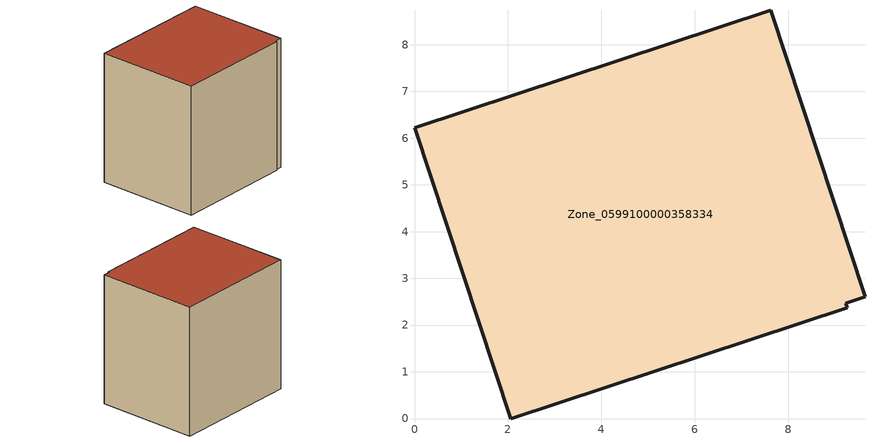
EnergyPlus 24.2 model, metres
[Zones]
Zone_0599100000358334
 floor ground (C_G): 9.64,2.6 9.23,2.47 9.26,2.37 2.06,0 0,6.22 7.62,8.73 z4.15
 wall outside (C_F): 9.64,2.6 7.62,8.73 0,6.22 2.06,0 9.26,2.37 9.23,2.47 9.64,2.6 z4.15:12.43
 roof outside (C_R): 9.23,2.47 9.64,2.6 7.62,8.73 0,6.22 2.06,0 9.26,2.37 z12.43
[BUILDING]
Pand.0599100000358334: North Axis=0; Terrain=City; Loads Convergence Tolerance Value=0.04; Temperature Convergence Tolerance Value=0.4; Solar Distribution=FullExterior; Maximum Number of Warmup Days=25; Minimum Number of Warmup Days=1
[Site:Location]
Rotterdam.The.Hague.AP_ZH_NLD Design_Conditions: Latitude=51.96; Longitude=4.45; Time Zone=1; Elevation=-4.5
[SITE:GROUNDTEMPERATURE:BUILDINGSURFACE]
18, 18, 18, 18, 18, 18, 18, 18, 18, 18, 18, 18
[MATERIAL] Thermal Absorptance=0.9; Solar Absorptance=0.7; Visible Absorptance=0.7
Name | Roughness | Thickness | Conductivity | Density | Specific Heat
G.TC.1992-2005 | MediumSmooth | 0.15 | 0.06 | 540 | 1210
F.TC.1992-2005 | Rough | 0.3 | 0.12 | 1920 | 840
R.TC.1992-2005 | MediumRough | 0.2 | 0.08 | 1500 | 1000
[CONSTRUCTION]
C_G: G.TC.1992-2005
C_F: F.TC.1992-2005
C_R: R.TC.1992-2005
[ZONE]
Zone_0599100000358334: Type=1; Multiplier=1; Ceiling Height=Autocalculate; Volume=Autocalculate; Floor Area=autocalculate; Part of Total Floor Area=Yes
[ZONEINFILTRATION:DESIGNFLOWRATE]
Infil_Zone_0599100000358334: Zone or ZoneList or Space or SpaceList=Zone_0599100000358334; Schedule=AlwaysOn; Design Flow Rate Calculation Method=Flow/Area; Flow Rate per Floor Area=0.0015; Constant Term Coefficient=1; Temperature Term Coefficient=0; Velocity Term Coefficient=0; Velocity Squared Term Coefficient=0
[HVACTEMPLATE:ZONE:IDEALLOADSAIRSYSTEM]
Zone_0599100000358334: Maximum Heating Supply Air Temperature=50; Minimum Cooling Supply Air Temperature=13; Maximum Heating Supply Air Humidity Ratio=0.0156; Minimum Cooling Supply Air Humidity Ratio=0.0077; Heating Limit=NoLimit; Cooling Limit=NoLimit; Dehumidification Control Type=ConstantSensibleHeatRatio; Cooling Sensible Heat Ratio=0.7; Dehumidification Setpoint=60; Humidification Control Type=None; Humidification Setpoint=30; Outdoor Air Method=None; Outdoor Air Flow Rate per Person=0.00944; Outdoor Air Flow Rate per Zone Floor Area=0; Outdoor Air Flow Rate per Zone=0; Demand Controlled Ventilation Type=None; Outdoor Air Economizer Type=NoEconomizer; Heat Recovery Type=None; Sensible Heat Recovery Effectiveness=0.7; Latent Heat Recovery Effectiveness=0.65
[ZONECONTROL:THERMOSTAT]
ThermostatControl_Zone_0599100000358334: Zone or ZoneList=Zone_0599100000358334; Control Type Schedule=DualSetpointControlType; Control 1=Thermostat_Zone_0599100000358334; Temperature Difference Between Cutout And Setpoint=0
[THERMOSTATSETPOINT:DUALSETPOINT]
Thermostat_Zone_0599100000358334: Heating Setpoint Temperature Schedule=HeatingSetpoint_Zone_0599100000358334; Cooling Setpoint Temperature Schedule=CoolingSetpoint_Zone_0599100000358334
[SCHEDULE:COMPACT]
HeatingSetpoint_Zone_0599100000358334: Through: 12/31, For: AllDays, Until: 24:00, 21
CoolingSetpoint_Zone_0599100000358334: Through: 12/31, For: AllDays, Until: 24:00, 24
DualSetpointControlType: Through: 12/31, For: AllDays, Until: 24:00, 4
AlwaysOn: Through: 12/31, For: AllDays, Until: 24:00, 1
